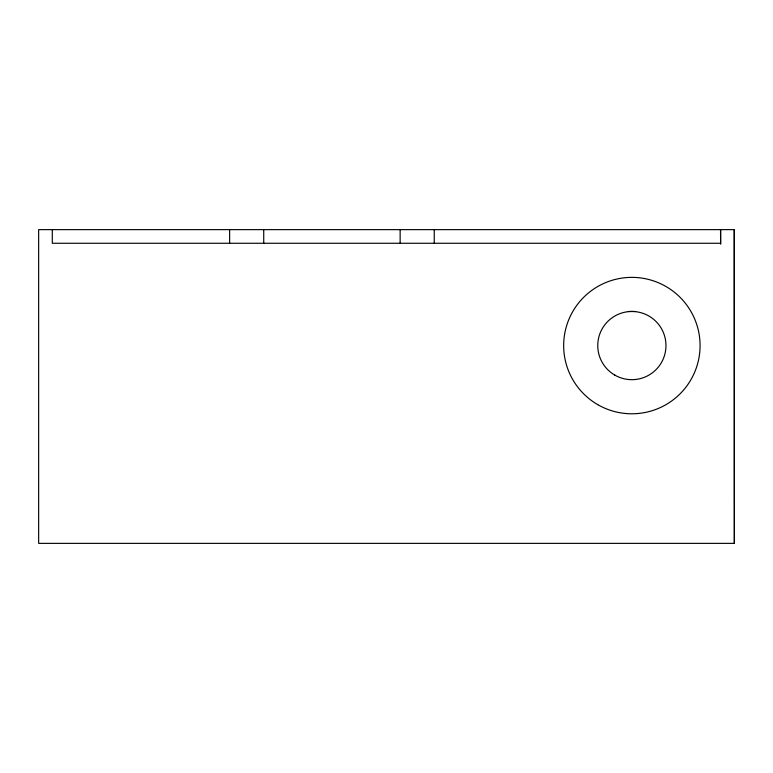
<?xml version="1.0" encoding="UTF-8"?>
<svg xmlns="http://www.w3.org/2000/svg" width="773" height="773" viewBox="0 0 773 773"><rect width="100%" height="100%" fill="white"/><g stroke="black" fill="none" stroke-linecap="round" stroke-linejoin="round"><path stroke-width="1.16" d="M52.293 229.629L52.293 243.263L720.542 243.263M229.629 243.263L229.629 229.629M263.728 243.263L263.728 229.629M400.143 243.263L400.143 229.629M434.242 243.263L434.242 229.629M734.35 543.371L734.35 229.629L38.65 229.629L38.65 543.371L734.35 543.371L734.176 229.629M628.352 311.471L635.59 311.471M720.62 229.629L720.62 244.094L720.542 229.629M597.761 404.646A68.208 68.208 0 0 0 700.077 345.579A68.208 68.208 0 0 0 597.761 286.512A68.208 68.208 0 0 0 597.761 404.646M614.815 375.108A34.099 34.099 0 0 0 665.968 345.579A34.099 34.099 0 0 0 614.815 316.041A34.099 34.099 0 0 0 614.815 375.108"/></g></svg>
